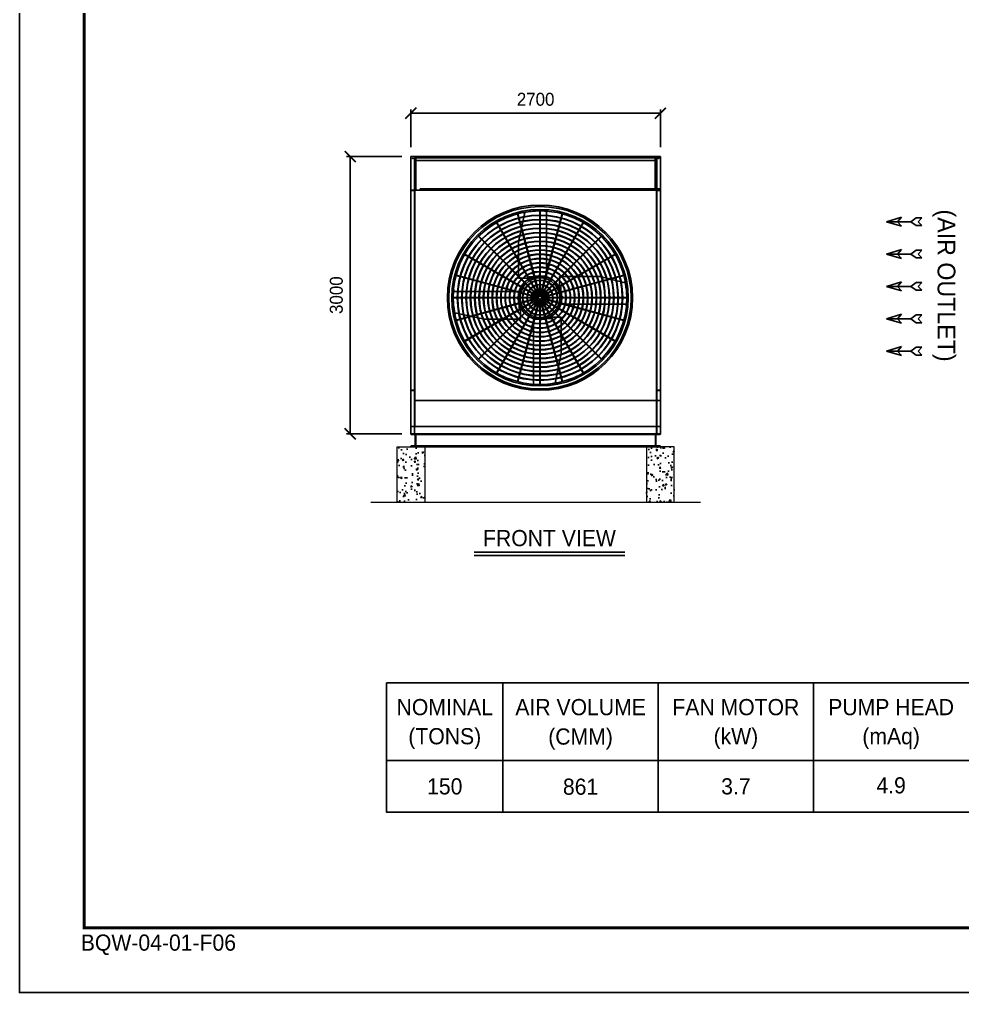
# Model space of a CAD drawing. Header units: millimetres. Extents: x 968 to 30375, y 899 to 21694.
# Drawn here: x 968 to 11172, y 899 to 11430 of the extents above; entities that cross this region are included whole.
import ezdxf
from ezdxf.enums import TextEntityAlignment as Align

# ---------------------------------------------------------------- set-up
doc = ezdxf.new("R2010")
doc.units = ezdxf.units.MM
doc.linetypes.add('CENTER', pattern=[2, 1.25, -0.25, 0.25, -0.25])
doc.linetypes.add('HIDDEN', pattern=[0.375, 0.25, -0.125])
for name, color, linetype in [('center', 1, 'CENTER'), ('LINE', 7, 'Continuous'), ('냉각탑', 4, 'Continuous'), ('냉각탑_box', 1, 'Continuous'), ('냉각탑_dim', 1, 'Continuous'), ('냉각탑_form', 1, 'Continuous'), ('냉각탑_text', 3, 'Continuous'), ('냉각탑_찬넬방진', 1, 'Continuous'), ('숨은선', 5, 'HIDDEN')]:
    doc.layers.add(name, color=color, linetype=linetype)
doc.styles.add('HY울릉도L', font='')
doc.styles.add('돋움', font='Dotum.ttf')
doc.styles.get('HY울릉도L').set_extended_font_data('HY울릉도L')
doc.dimstyles.new('성지DIM', dxfattribs={"dimtxt": 3.5, "dimasz": 3, "dimexe": 1, "dimexo": 2.5, "dimgap": 2, "dimtad": 1, "dimdec": 0, "dimzin": 3, "dimdsep": 46, "dimtxsty": 'HY울릉도L', "dimblk": 'ARCHTICK', "dimcen": -2, "dimclrd": 256, "dimclre": 256, "dimclrt": 7, "dimadec": 0, "dimazin": 0, "dimtfac": 1, "dimtdec": 0, "dimtofl": 0, "dimtmove": 0, "dimatfit": 3, "dimfxl": 1, "dimtolj": 1, "dimtzin": 0, "dimlwe": -1, "dimarcsym": 0})

# ---------------------------------------------------------------- blocks, each defined once
blk = doc.blocks.new('냉각탑form')
at = {"layer": 'Defpoints'}
blk.add_lwpolyline([(0, 297.07), (420.1, 297.07), (420.1, 0), (0, 0)], close=True, dxfattribs=at)
at = {"layer": '냉각탑_form', "const_width": 0.5}
blk.add_lwpolyline([(10, 287.07), (10, 10), (410.1, 10), (410.1, 287.07)], close=True, dxfattribs=at)
at = {"layer": '냉각탑_form', "style": '돋움'}
blk.add_text('BQW-04-01-F06', height=2.5006, dxfattribs=at).set_placement((9.48, 6.47))
blk = doc.blocks.new('_ArchTick')
at = {"color": 0, "linetype": 'ByBlock', "const_width": 0.15}
blk.add_lwpolyline([(-0.5, -0.5), (0.5, 0.5)], dxfattribs=at)
blk = doc.blocks.new('*D33')
at = {"layer": 'Defpoints', "color": 0, "transparency": 16777216}
for p in [(7903, 10415), (5203, 9946), (7903, 9946)]:
    blk.add_point(p, dxfattribs=at)
at = {"layer": '냉각탑_dim', "transparency": 16777216}
for p, q in [((5203, 10046), (5203, 10455)), ((7903, 10046), (7903, 10455))]:
    blk.add_line(p, q, dxfattribs=at)
at = {"layer": '냉각탑_dim', "lineweight": -2, "transparency": 16777216}
blk.add_line((5203, 10415), (7903, 10415), dxfattribs=at)
at = {"layer": '냉각탑_dim', "lineweight": -2, "transparency": 16777216, "xscale": 120, "yscale": 120, "zscale": 120, "rotation": 180}
blk.add_blockref('_ArchTick', (5203, 10415), dxfattribs=at)
at = {"layer": '냉각탑_dim', "lineweight": -2, "transparency": 16777216, "xscale": 120, "yscale": 120, "zscale": 120}
blk.add_blockref('_ArchTick', (7903, 10415), dxfattribs=at)
at = {"layer": '냉각탑_dim', "color": 7, "transparency": 16777216, "insert": (6553, 10565), "char_height": 140, "attachment_point": 5, "style": 'HY울릉도L'}
blk.add_mtext('\\A1;2700', dxfattribs=at)
blk = doc.blocks.new('*D34')
at = {"layer": 'Defpoints', "color": 0, "transparency": 16777216}
for p in [(4547, 9946), (5204, 9946), (5204, 6946)]:
    blk.add_point(p, dxfattribs=at)
at = {"layer": '냉각탑_dim', "transparency": 16777216}
for p, q in [((5104, 9946), (4507, 9946)), ((5104, 6946), (4507, 6946))]:
    blk.add_line(p, q, dxfattribs=at)
at = {"layer": '냉각탑_dim', "lineweight": -2, "transparency": 16777216}
blk.add_line((4547, 6946), (4547, 9946), dxfattribs=at)
at = {"layer": '냉각탑_dim', "lineweight": -2, "transparency": 16777216, "xscale": 120, "yscale": 120, "zscale": 120}
for p, rotation in [((4547, 9946), 90), ((4547, 6946), 270)]:
    blk.add_blockref('_ArchTick', p, dxfattribs=dict(at, rotation=rotation))
at = {"layer": '냉각탑_dim', "color": 7, "transparency": 16777216, "insert": (4397, 8446), "char_height": 140, "attachment_point": 5, "rotation": 90, "style": 'HY울릉도L'}
blk.add_mtext('\\A1;3000', dxfattribs=at)
blk = doc.blocks.new('화살표 IN OUT')
at = {"layer": '냉각탑_dim'}
for p, q in [((-323, 43), (-384, 43)), ((-343, 0), (-384, 43)), ((-384, -43), (-343, 0)), ((-266, 0), (-323, 43)), ((-266, 0), (-323, -43)), ((-266, 0), (0, 0)), ((-163, 50), (-122, 0)), ((0, 0), (-163, 50)), ((-163, -50), (-122, 0)), ((0, 0), (-163, -50)), ((-323, -43), (-384, -43))]:
    blk.add_line(p, q, dxfattribs=at)
blk = doc.blocks.new('A$C1FB73ED1')
for p, q in [((1261, 1340), (967, 2438)), ((1267, 1342), (972, 2440)), ((1277, 1343), (1277, 2480)), ((1283, 1343), (1283, 2480)), ((1293, 1342), (1588, 2440)), ((1299, 1340), (1593, 2438)), ((1246, 1333), (677, 2318)), ((1251, 1336), (683, 2321)), ((1309, 1336), (1877, 2321)), ((1314, 1333), (1883, 2318)), ((1233, 1322), (429, 2126)), ((1238, 1327), (434, 2131)), ((1322, 1327), (2126, 2131)), ((1327, 1322), (2131, 2126)), ((1224, 1309), (239, 1877)), ((1227, 1314), (242, 1883)), ((1333, 1314), (2318, 1883)), ((1336, 1309), (2321, 1877)), ((1218, 1293), (120, 1588)), ((1220, 1299), (122, 1593)), ((1340, 1299), (2438, 1593)), ((1342, 1293), (2440, 1588)), ((1217, 1283), (80, 1283)), ((1217, 1277), (80, 1277)), ((1218, 1267), (120, 972)), ((1220, 1261), (122, 967)), ((1224, 1251), (239, 683)), ((1227, 1246), (242, 677)), ((1233, 1238), (429, 434)), ((1238, 1233), (434, 429)), ((1246, 1227), (677, 242)), ((1251, 1224), (683, 239)), ((1261, 1220), (967, 122)), ((1267, 1218), (972, 120)), ((1277, 1217), (1277, 80)), ((1283, 1217), (1283, 80)), ((1293, 1218), (1588, 120)), ((1299, 1220), (1593, 122)), ((1309, 1224), (1877, 239)), ((1314, 1227), (1883, 242)), ((1322, 1233), (2126, 429)), ((1327, 1238), (2131, 434)), ((1333, 1246), (2318, 677)), ((1336, 1251), (2321, 683)), ((1340, 1261), (2438, 967)), ((1342, 1267), (2440, 972)), ((1343, 1283), (2480, 1283)), ((1343, 1277), (2480, 1277))]:
    blk.add_line(p, q)
for radius in [1280, 1260, 1220, 1200]:
    blk.add_circle((1280, 1280), radius)
at = {"ltscale": 5}
for radius in [1143, 1137, 1083, 1077, 1023, 1017, 963, 957, 903, 897, 843, 837, 783, 777, 723, 717, 663, 657, 603, 597, 543, 537, 483, 477, 423, 417, 363, 357, 303, 297, 243, 237, 183, 177, 123, 117, 63, 57, 40, 21]:
    blk.add_circle((1280, 1280), radius, dxfattribs=at)
at = {"color": 7}
blk.add_circle((1280, 1280), 274, dxfattribs=at)
at = {"layer": 'LINE', "color": 7}
for p, q in [((985, 2053), (1072, 2459)), ((1368, 2478), (1368, 1567)), ((985, 2053), (985, 1550)), ((1131, 1550), (985, 1550)), ((1131, 1550), (985, 1550)), ((1131, 1567), (1369, 1567)), ((1131, 1567), (1369, 1567)), ((1131, 1567), (1131, 1549)), ((1131, 1567), (1131, 1549)), ((1131, 1549), (1230, 1549)), ((1131, 1549), (1230, 1549)), ((1330, 1549), (1369, 1549)), ((1330, 1549), (1369, 1549)), ((1369, 1567), (1369, 1549)), ((1369, 1567), (1369, 1549)), ((2111, 1575), (1550, 1575)), ((1550, 1429), (1550, 1575)), ((1550, 1429), (1550, 1575)), ((2111, 1575), (2457, 1488)), ((84, 1368), (993, 1368)), ((84, 1368), (993, 1368)), ((993, 1131), (993, 1369)), ((993, 1131), (993, 1369)), ((993, 1369), (1011, 1369)), ((993, 1369), (1011, 1369)), ((993, 1131), (993, 1369)), ((993, 1131), (993, 1369)), ((993, 1369), (1011, 1369)), ((993, 1369), (1011, 1369)), ((1011, 1330), (1011, 1369)), ((1011, 1330), (1011, 1369)), ((1011, 1330), (1011, 1369)), ((1011, 1330), (1011, 1369)), ((1549, 1429), (1549, 1330)), ((1549, 1429), (1549, 1330)), ((1567, 1429), (1549, 1429)), ((1567, 1429), (1549, 1429)), ((1567, 1429), (1567, 1191)), ((1567, 1429), (1567, 1191)), ((1011, 1131), (1011, 1230)), ((1011, 1131), (1011, 1230)), ((1011, 1131), (1011, 1230)), ((1011, 1131), (1011, 1230)), ((1549, 1230), (1549, 1191)), ((1549, 1230), (1549, 1191)), ((993, 1131), (1011, 1131)), ((993, 1131), (1011, 1131)), ((993, 1131), (1011, 1131)), ((993, 1131), (1011, 1131)), ((1010, 1131), (1010, 985)), ((1010, 1131), (1010, 985)), ((1010, 1131), (1010, 985)), ((1010, 1131), (1010, 985)), ((1567, 1191), (1549, 1191)), ((1567, 1191), (1549, 1191)), ((2476, 1192), (1567, 1192)), ((509, 985), (103, 1072)), ((509, 985), (1010, 985)), ((509, 985), (1010, 985)), ((1230, 1011), (1191, 1011)), ((1191, 993), (1191, 1011)), ((1230, 1011), (1191, 1011)), ((1191, 993), (1191, 1011)), ((1429, 993), (1191, 993)), ((1429, 993), (1191, 993)), ((1192, 82), (1192, 993)), ((1429, 1011), (1330, 1011)), ((1429, 1011), (1330, 1011)), ((1429, 993), (1429, 1011)), ((1429, 993), (1429, 1011)), ((1429, 1010), (1575, 1010)), ((1429, 1010), (1575, 1010)), ((1575, 507), (1575, 1010)), ((1575, 507), (1488, 101)), ((1167, 83), (1167, 85)), ((1393, 83), (1393, 85)), ((1513, 104), (1513, 106))]:
    blk.add_line(p, q, dxfattribs=at)
for points in [[(1272, 1594), (1269, 1588), (1272, 1581), (1280, 1581), (1284, 1588), (1280, 1594)], [(1272, 1594), (1269, 1588), (1272, 1581), (1280, 1581), (1284, 1588), (1280, 1594)], [(966, 1272), (972, 1269), (979, 1272), (979, 1280), (972, 1284), (966, 1280)], [(966, 1272), (972, 1269), (979, 1272), (979, 1280), (972, 1284), (966, 1280)], [(966, 1272), (972, 1269), (979, 1272), (979, 1280), (972, 1284), (966, 1280)], [(966, 1272), (972, 1269), (979, 1272), (979, 1280), (972, 1284), (966, 1280)], [(1594, 1288), (1588, 1291), (1581, 1288), (1581, 1280), (1588, 1276), (1594, 1280)], [(1594, 1288), (1588, 1291), (1581, 1288), (1581, 1280), (1588, 1276), (1594, 1280)], [(1288, 966), (1291, 972), (1288, 979), (1280, 979), (1276, 972), (1280, 966)], [(1288, 966), (1291, 972), (1288, 979), (1280, 979), (1276, 972), (1280, 966)]]:
    blk.add_lwpolyline(points, close=True, dxfattribs=at)
for centre, radius in [((1191, 1559), 2), ((1191, 1559), 2), ((1231, 1559), 2), ((1231, 1559), 2), ((1276, 1588), 8.5), ((1276, 1588), 8.5), ((1350, 1559), 2), ((1350, 1559), 2), ((1001, 1350), 2), ((1001, 1350), 2), ((1001, 1350), 2), ((1001, 1350), 2), ((1559, 1369), 2), ((1559, 1369), 2), ((972, 1276), 8.5), ((972, 1276), 8.5), ((972, 1276), 8.5), ((972, 1276), 8.5), ((1001, 1231), 2), ((1001, 1231), 2), ((1001, 1231), 2), ((1001, 1231), 2), ((1559, 1329), 2), ((1559, 1329), 2), ((1559, 1210), 2), ((1559, 1210), 2), ((1588, 1284), 8.5), ((1588, 1284), 8.5), ((1001, 1191), 2), ((1001, 1191), 2), ((1001, 1191), 2), ((1001, 1191), 2), ((1210, 1001), 2), ((1210, 1001), 2), ((1284, 972), 8.5), ((1284, 972), 8.5), ((1329, 1001), 2), ((1329, 1001), 2), ((1369, 1001), 2), ((1369, 1001), 2)]:
    blk.add_circle(centre, radius, dxfattribs=at)
for centre, radius, start, end in [((1280, 1483), 1000, 83.5007, 103.4595), ((1280, 1483), 998, 83.4876, 103.487), ((1481, 1280), 998, 353.4876, 13.487), ((1481, 1280), 1000, 353.5007, 13.4595), ((1079, 1280), 1000, 173.5007, 193.4595), ((1079, 1280), 998, 173.4876, 193.487), ((1280, 1077), 998, 263.4876, 283.487), ((1280, 1077), 1000, 263.5007, 283.4595)]:
    blk.add_arc(centre, radius, start, end, dxfattribs=at)
blk = doc.blocks.new('3')
for p, q in [((7058, 9946), (5203, 9946)), ((5203, 9946), (5203, 6946)), ((5204, 9946), (5204, 9581)), ((5204, 9946), (5242, 9946)), ((5242, 9946), (5242, 9581)), ((5244, 9946), (5244, 9581)), ((5244, 9946), (7903, 9946)), ((5258, 9946), (5258, 9581)), ((5258, 9932), (7903, 9932)), ((7058, 9946), (7903, 9946)), ((7847, 9946), (7847, 9581)), ((7861, 9946), (7861, 9581)), ((7863, 9946), (7863, 9581)), ((7903, 9946), (7863, 9946)), ((7903, 9946), (7903, 9581)), ((7903, 9946), (7903, 6946)), ((5305, 9595), (7903, 9595)), ((5305, 9595), (5305, 9581)), ((5204, 9581), (5242, 9581)), ((5204, 9579), (5204, 7417)), ((5204, 9579), (5242, 9579)), ((5242, 9579), (5242, 7417)), ((5244, 9581), (7903, 9581)), ((5258, 9583), (5305, 9583)), ((7903, 9581), (7863, 9581)), ((7863, 9579), (7863, 7417)), ((7903, 9579), (7863, 9579)), ((7903, 9579), (7903, 7417)), ((5204, 7417), (5242, 7417)), ((5204, 7415), (5204, 7136)), ((5204, 6946), (5204, 7415)), ((5204, 7415), (5242, 7415)), ((5242, 6946), (5242, 7415)), ((5244, 7445), (5244, 7417)), ((7861, 7445), (7861, 7417)), ((7863, 7417), (7903, 7417)), ((7863, 7415), (7903, 7415)), ((7863, 7415), (7863, 6946)), ((7903, 7415), (7903, 7136)), ((7903, 7415), (7903, 6946)), ((5244, 7042), (5244, 7306)), ((5244, 7306), (7903, 7306)), ((7861, 7042), (7861, 7306)), ((5244, 6946), (5244, 7040)), ((7861, 7040), (7861, 6946)), ((5203, 6946), (7058, 6946)), ((7903, 6946), (5204, 6946)), ((5242, 6946), (5204, 6946)), ((5242, 6946), (5204, 6946)), ((6327, 6946), (5244, 6946)), ((7903, 6946), (5244, 6946)), ((7171, 6946), (6329, 6946)), ((7903, 6946), (7058, 6946)), ((7058, 6946), (7903, 6946)), ((7903, 6946), (7173, 6946)), ((7903, 6946), (7863, 6946)), ((7903, 6946), (7863, 6946))]:
    blk.add_line(p, q)
at = {"color": 7}
for p, q in [((5203, 9946), (7058, 9946)), ((5203, 9946), (5203, 6946)), ((5245, 9946), (5245, 7026)), ((7861, 9904), (5245, 9904)), ((7903, 9946), (7058, 9946)), ((7861, 9946), (7861, 7026)), ((7903, 9946), (7903, 6946)), ((7903, 7026), (5203, 7026)), ((5203, 6946), (7058, 6946)), ((7903, 6946), (7058, 6946)), ((7903, 6946), (7058, 6946))]:
    blk.add_line(p, q, dxfattribs=at)
at = {"ltscale": 500}
blk.add_lwpolyline([(5203, 9946), (7903, 9946), (7903, 6946), (5203, 6946)], close=True, dxfattribs=at)
for centre in [(5223, 9926), (7883, 9926)]:
    blk.add_circle(centre, 3)
at = {"layer": 'center'}
for p, q in [((7853, 9927), (7869, 9927)), ((7853, 9764), (7869, 9764)), ((7853, 9601), (7869, 9601))]:
    blk.add_line(p, q, dxfattribs=at)
at = {"layer": '냉각탑', "color": 6, "linetype": 'HIDDEN'}
for p, q in [((5204, 6946), (5204, 9946)), ((5561, 6946), (5204, 6946)), ((7059, 6946), (6440, 6946)), ((7035, 6946), (6464, 6946)), ((7903, 6946), (7638, 6946))]:
    blk.add_line(p, q, dxfattribs=at)
at = {"layer": '냉각탑', "ltscale": 30}
for q in [(5204, 9946), (7903, 6946)]:
    blk.add_line((5204, 6946), q, dxfattribs=at)
at = {"layer": '냉각탑_찬넬방진', "ltscale": 30}
for p, q in [((5204, 6946), (7715, 6946)), ((5204, 6946), (7715, 6946)), ((5256, 6939), (7850, 6939)), ((7858, 6939), (7899, 6939)), ((5204, 6811), (5204, 6806)), ((5204, 6806), (7903, 6806)), ((5204, 6806), (7903, 6806)), ((5256, 6814), (7850, 6814)), ((7858, 6814), (7899, 6814))]:
    blk.add_line(p, q, dxfattribs=at)
at = {"layer": '냉각탑_찬넬방진', "ltscale": 150}
for p, q in [((5204, 6946), (5256, 6946)), ((5204, 6942), (5204, 6946)), ((5204, 6946), (5256, 6946)), ((5204, 6946), (5256, 6946)), ((5204, 6942), (5204, 6946)), ((5204, 6946), (5256, 6946)), ((5207, 6939), (5247, 6939)), ((5207, 6939), (5247, 6939)), ((5251, 6935), (5251, 6817)), ((5256, 6939), (5256, 6814)), ((7903, 6946), (7850, 6946)), ((7903, 6946), (7850, 6946)), ((7903, 6946), (7850, 6946)), ((7903, 6946), (7850, 6946)), ((7850, 6939), (7850, 6814)), ((7855, 6935), (7855, 6817)), ((7899, 6939), (7858, 6939)), ((7899, 6939), (7858, 6939)), ((7903, 6942), (7903, 6946)), ((7903, 6942), (7903, 6946)), ((5204, 6811), (5204, 6806)), ((5256, 6806), (5204, 6806)), ((5247, 6814), (5207, 6814)), ((7850, 6806), (7903, 6806)), ((7858, 6814), (7899, 6814)), ((7903, 6811), (7903, 6806))]:
    blk.add_line(p, q, dxfattribs=at)
at = {"layer": '냉각탑_찬넬방진', "linetype": 'HIDDEN'}
for q in [(5204, 6946), (5227, 6946)]:
    blk.add_line((6124, 6946), q, dxfattribs=at)
at = {"layer": '냉각탑_찬넬방진', "ltscale": 150}
for centre, start, end in [((5207, 6942), 180, 270), ((5207, 6942), 180, 270), ((5247, 6935), 0, 90), ((5247, 6935), 0, 90), ((7858, 6935), 90, 180), ((7858, 6935), 90, 180), ((7899, 6942), 270, 0), ((7899, 6942), 270, 0), ((5207, 6811), 90, 180), ((5247, 6817), 270, 0), ((7858, 6817), 180, 270), ((7899, 6811), 0, 90)]:
    blk.add_arc(centre, 3.18, start, end, dxfattribs=at)
at = {"layer": '숨은선', "ltscale": 4}
for points in [[(5283, 9906, -0.005236), (5283, 9906, -0.005236)], [(7823, 9906, 0.005236), (7823, 9906, 0.005236)]]:
    blk.add_lwpolyline(points, format="xyb", dxfattribs=at)
at = {"layer": '냉각탑', "xscale": 0.7829768747821867, "yscale": 0.7829768747821867, "zscale": 0.7829768747821867}
blk.add_blockref('A$C1FB73ED1', (5598, 7416), dxfattribs=at)

msp = doc.modelspace()

# ---------------------------------------------------------------- hatches: boundary and pattern name
h = msp.add_hatch()
h.set_pattern_fill('AR-CONC', color=4)
h.set_pattern_definition([(50, (-860098.09, -341534.12), (182.18467, -15.939086), [19.05, -209.55]), (355, (-860098.09, -341534.12), (-35.24342, 191.056845), [15.24, -167.640584]), (100.451445, (-860082.9, -341535.45), (146.941247, 175.117752), [16.19001, -178.090245]), (46.1842, (-860098.09, -341483.32), (271.07904, -42.04233), [28.575, -314.325]), (96.635558, (-860075.5, -341486.83), (237.404134, 247.426125), [24.28502, -267.13561]), (351.18415, (-860098.1, -341483.32), (237.40413, 247.426125), [22.85997, -251.45973]), (21, (-860072.69, -341496.02), (151.614391, -102.265198), [19.05, -209.55]), (326, (-860072.69, -341496.02), (61.80203, 184.187966), [15.24, -167.64]), (71.451445, (-860060.05, -341504.55), (213.41642, 81.92277), [16.19001, -178.089938]), (37.5, (-860098.09, -341534.123), (3.0886033, 84.555039), [0, -165.608, 0, -170.18, 0, -168.275]), (7.5, (-860098.09, -341534.12), (66.8196625, 100.180575), [0, -97.028, 0, -161.798, 0, -64.135]), (327.5, (-860154.73, -341534.12), (135.590595, -5.728744), [0, -63.5, 0, -198.12, 0, -262.89]), (317.5, (-860180.13, -341534.12), (148.129181, 25.426491), [0, -82.55, 0, -131.572, 0, -186.69])])
h.paths.add_polyline_path([(5353.8, 6805.8), (5053.8, 6805.8), (5053.8, 6205.8), (5353.8, 6205.8)])
h = msp.add_hatch()
h.set_pattern_fill('AR-CONC', color=4)
h.set_pattern_definition([(50, (-860324.27, -341534.12), (182.18467, -15.939086), [19.05, -209.55]), (355, (-860324.27, -341534.12), (-35.24342, 191.056845), [15.24, -167.640584]), (100.451445, (-860309.1, -341535.45), (146.941247, 175.117752), [16.19001, -178.090245]), (46.1842, (-860324.27, -341483.32), (271.07904, -42.04233), [28.575, -314.325]), (96.635558, (-860301.68, -341486.83), (237.404134, 247.426125), [24.28502, -267.13561]), (351.18415, (-860324.27, -341483.32), (237.40413, 247.426125), [22.85997, -251.45973]), (21, (-860298.87, -341496.02), (151.614391, -102.265198), [19.05, -209.55]), (326, (-860298.87, -341496.02), (61.80203, 184.187966), [15.24, -167.64]), (71.451445, (-860286.24, -341504.55), (213.41642, 81.92277), [16.19001, -178.089938]), (37.5, (-860324.274, -341534.123), (3.0886033, 84.555039), [0, -165.608, 0, -170.18, 0, -168.275]), (7.5, (-860324.27, -341534.12), (66.8196625, 100.180575), [0, -97.028, 0, -161.798, 0, -64.135]), (327.5, (-860380.916, -341534.12), (135.590595, -5.728744), [0, -63.5, 0, -198.12, 0, -262.89]), (317.5, (-860406.32, -341534.12), (148.129181, 25.426491), [0, -82.55, 0, -131.572, 0, -186.69])])
h.paths.add_polyline_path([(7752.7, 6805.8), (8052.7, 6805.8), (8052.7, 6205.8), (7752.7, 6205.8)])

# ---------------------------------------------------------------- linework, layer by layer
at = {"lineweight": 5}
msp.add_line((4770.3, 6205.8), (8336.7, 6205.8), dxfattribs=at)
for points in [[(5053.8, 6205.8), (5053.8, 6805.8), (5353.8, 6805.8), (5353.8, 6205.8)], [(8052.7, 6205.8), (8052.7, 6805.8), (7752.7, 6805.8), (7752.7, 6205.8)]]:
    msp.add_lwpolyline(points, dxfattribs=at)
at = {"layer": '냉각탑_box'}
for p, q in [((5886.2, 5665.2), (7519.5, 5665.2)), ((5886.2, 5630.2), (7519.5, 5630.2)), ((6199.8, 4250.2), (6199.8, 2850.2)), ((6199.8, 4250.2), (6199.8, 2850.2)), ((7879.8, 4250.2), (7879.8, 2850.2)), ((7879.8, 4250.2), (7879.8, 2850.2)), ((9559.8, 4250.2), (9559.8, 2850.2)), ((9559.8, 4250.2), (9559.8, 2850.2)), ((4939.8, 3410.2), (19989.8, 3410.2)), ((4939.8, 3410.2), (19989.8, 3410.2))]:
    msp.add_line(p, q, dxfattribs=at)
msp.add_lwpolyline([(4939.8, 4250.2), (19989.8, 4250.2), (19989.8, 2850.2), (4939.8, 2850.2)], close=True, dxfattribs=at)
msp.add_lwpolyline([(4939.8, 4250.2), (19989.8, 4250.2), (19989.8, 2850.2), (4939.8, 2850.2)], close=True, dxfattribs=at)

# ---------------------------------------------------------------- block references
msp.add_blockref('3', (0, 0))
at = {"layer": '냉각탑_dim', "xscale": -1}
for p in [(10347.9, 9241.2), (10347.9, 8891.2), (10347.9, 8541.2), (10347.9, 8191.2), (10347.9, 7841.2)]:
    msp.add_blockref('화살표 IN OUT', p, dxfattribs=at)
at = {"layer": '냉각탑_form', "xscale": 70, "yscale": 70, "zscale": 70}
msp.add_blockref('냉각탑form', (967.9, 898.6), dxfattribs=at)

# ---------------------------------------------------------------- texts
at = {"layer": '냉각탑_text', "style": '돋움'}
msp.add_text('(AIR OUTLET)', height=192, rotation=270, dxfattribs=at).set_placement((10998.8, 8549.8), align=Align.MIDDLE_CENTER)
for s, p in [('FRONT VIEW', (6702.8, 5816.9)), ('NOMINAL', (5569.8, 3987.7)), ('AIR VOLUME', (7039.8, 3987.7)), ('AIR VOLUME', (7039.8, 3987.7)), ('FAN MOTOR', (8719.8, 3987.7)), ('FAN MOTOR', (8719.8, 3987.7)), ('PUMP HEAD', (10399.8, 3987.7)), ('PUMP HEAD', (10399.8, 3987.7)), ('(TONS)', (5569.8, 3672.7)), ('(CMM)', (7039.4, 3669)), ('(CMM)', (7039.4, 3669)), ('(kW)', (8719.8, 3672.7)), ('(kW)', (8719.8, 3672.7)), ('(mAq)', (10399.8, 3672.7)), ('(mAq)', (10399.8, 3672.7)), ('150', (5569.8, 3130.2)), ('861', (7039.4, 3126.5)), ('3.7', (8719.8, 3130.2)), ('4.9', (10399.8, 3140.9))]:
    msp.add_text(s, height=175, dxfattribs=at).set_placement(p, align=Align.MIDDLE_CENTER)

# ---------------------------------------------------------------- dimensions: what is measured, and where the dimension line sits
at = {"layer": '냉각탑_dim'}
dim = msp.add_linear_dim(base=(7902.7, 10415.2), p1=(5202.9, 9946.4), p2=(7902.7, 9946.4), dimstyle='성지DIM', override={"dimscale": 40}, dxfattribs=at)
dim.commit()
dim.dimension.update_dxf_attribs({"geometry": '*D33', "text_midpoint": (6552.8, 10565.2)})
dim = msp.add_linear_dim(base=(4546.7, 9946.4), p1=(5203.8, 6946.4), p2=(5203.8, 9946.4), angle=90, dimstyle='성지DIM', override={"dimscale": 40}, dxfattribs=at)
dim.commit()
dim.dimension.update_dxf_attribs({"geometry": '*D34', "text_midpoint": (4396.7, 8446.4)})

doc.saveas('drawing.dxf')
